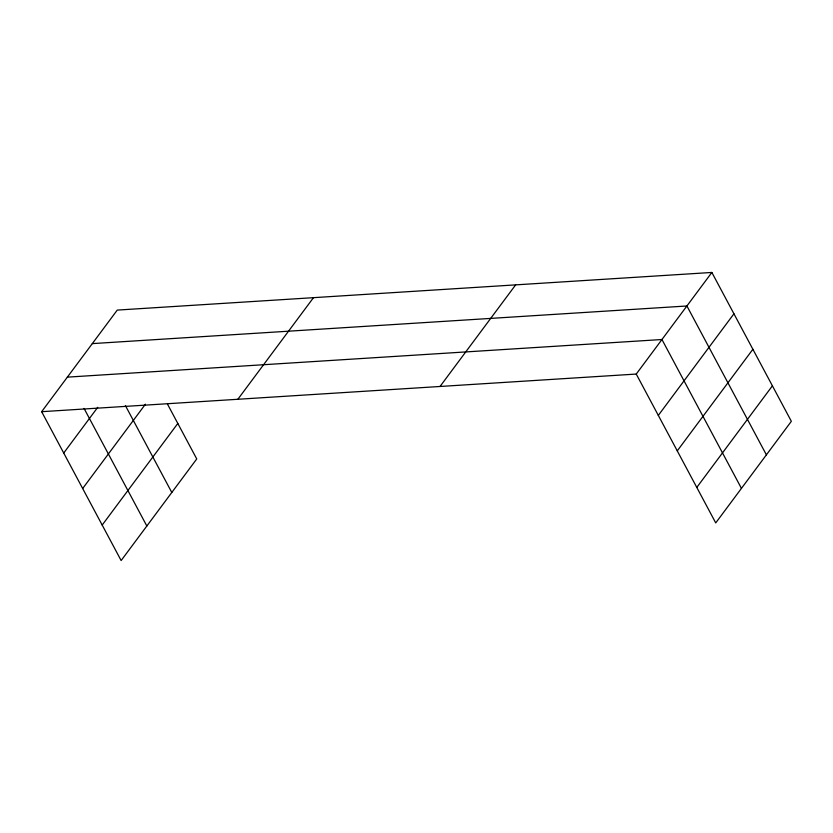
<?xml version="1.0" encoding="UTF-8"?>
<svg xmlns="http://www.w3.org/2000/svg" width="833" height="833" viewBox="0 0 833 833"><rect width="100%" height="100%" fill="white"/><g stroke="black" fill="none" stroke-linecap="round" stroke-linejoin="round"><path stroke-width="1.25" d="M167.443 404.036L196.755 458.941L121.139 560.547L41.65 411.689L117.266 310.084L711.861 272.453L791.35 421.311L715.734 522.916L636.245 374.059L711.861 272.453M63.725 453.027L97.753 407.306M82.665 488.513L145.431 404.172M102.188 525.071L177.814 423.456M237.863 399.267L313.489 297.662M440.032 386.47L515.648 284.865M658.32 415.396L733.935 313.791M677.26 450.882L752.886 349.277M696.784 487.44L772.399 385.835M92.317 343.613L686.913 305.982L766.391 454.839M67.358 377.141L661.954 339.51L741.443 488.377M41.65 411.689L636.245 374.059M125.387 405.556L171.796 492.47M84.06 408.42L146.847 526.008"/></g></svg>
